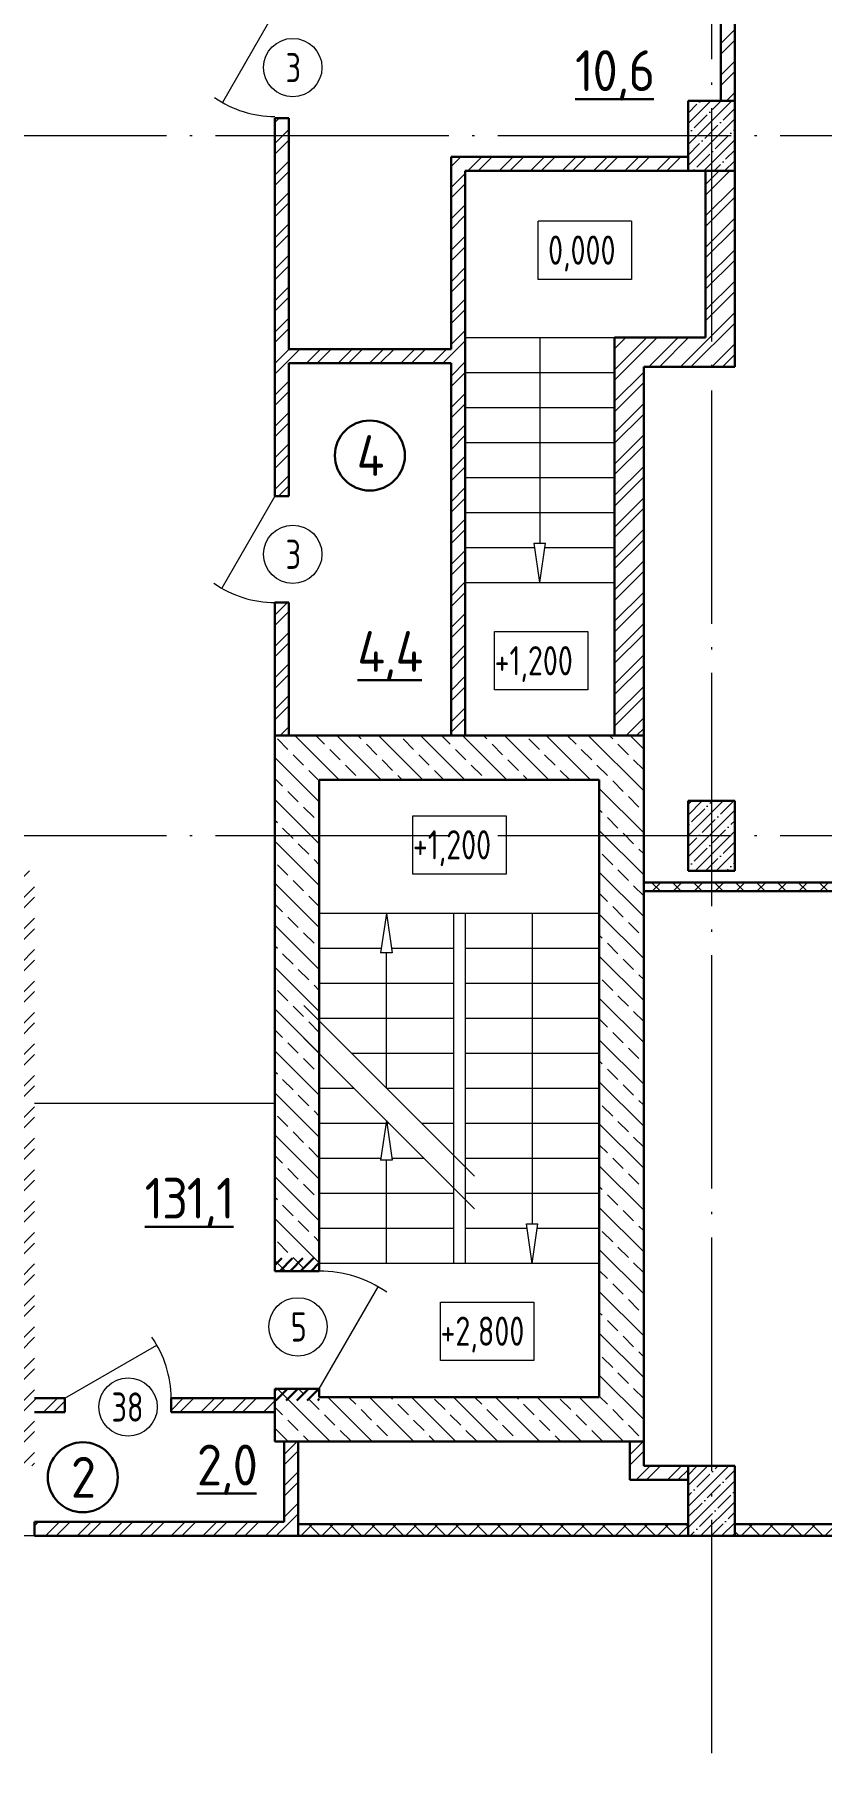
# Model space of a CAD drawing. Extents: x -965262 to 1142518, y -357520 to 71675.
# Drawn here: x -682007 to -675264, y -225286 to -210484 of the extents above; entities that cross this region are included whole.
import ezdxf

# ---------------------------------------------------------------- set-up
doc = ezdxf.new("R2010")
doc.units = 0
doc.header["$LTSCALE"] = 10
doc.linetypes.add('DOTE', pattern=[2.42, 2, -0.2, 0.02, -0.2])
doc.layers.get('0').update_dxf_attribs({"linetype": 'CONTINUOUS', "lineweight": 30})
doc.layers.add('DOTE', color=7, linetype='DOTE', lineweight=9)
doc.styles.add('GOST 2.304', font='isocpeur.ttf', dxfattribs={"width": 0.75, "height": 250})
doc.styles.add('GOST-2.304_Type-B', font='isocpeur.ttf', dxfattribs={"width": 0.9})
doc.styles.get("Standard").update_dxf_attribs({"font": 'isocpeur.ttf', "height": 300})
pattern_1 = [(45, (-663827.41, -214472.12), (-89.8026, 89.8026), []), (45, (-663737.6, -214472.12), (-89.8026, 89.8026), [158.75, -31.75, 0, -31.75])]
pattern_2 = [(45, (-1325158.495, -304977.83), (-44.9012806, 44.9012806), [])]

msp = doc.modelspace()

# ---------------------------------------------------------------- hatches: boundary and pattern name
at = {"lineweight": 15}
h = msp.add_hatch(dxfattribs=at)
h.set_pattern_fill('ANSI37', color=30, scale=40)
h.set_pattern_definition([(45, (-24264.35, -633128.98), (-89.802561, 89.802561), []), (135, (-24264.35, -633128.98), (-89.802561, -89.802561), [])])
h.paths.add_polyline_path([(-675772.4, -163652.1), (-675872.4, -163652.1), (-675872.4, -165652.1), (-675772.4, -165652.1)], flags=17)
h.paths.add_polyline_path([(-683707, -205951.7), (-683807, -205951.7), (-683807, -207951.7), (-683707, -207951.7)], flags=17)
h.paths.add_polyline_path([(-683707, -203951.7), (-683807, -203951.7), (-683807, -204951.7), (-683707, -204951.7)], flags=17)
h.paths.add_polyline_path([(-706542.4, -196852.1), (-706642.4, -196852.1), (-706642.4, -197852.1), (-706542.4, -197852.1)], flags=17)
h.paths.add_polyline_path([(-706542.4, -193852.1), (-706642.4, -193852.1), (-706642.4, -195852.1), (-706542.4, -195852.1)], flags=17)
h.paths.add_polyline_path([(-706542.4, -190852.1), (-706642.4, -190852.1), (-706642.4, -192852.1), (-706542.4, -192852.1)], flags=17)
h.paths.add_polyline_path([(-706542.4, -187852.1), (-706642.4, -187852.1), (-706642.4, -189852.1), (-706542.4, -189852.1)], flags=17)
h.paths.add_polyline_path([(-706542.4, -184852.1), (-706642.4, -184852.1), (-706642.4, -186852.1), (-706542.4, -186852.1)], flags=17)
h.paths.add_polyline_path([(-706542.4, -181852.1), (-706642.4, -181852.1), (-706642.4, -183852.1), (-706542.4, -183852.1)], flags=17)
h.paths.add_polyline_path([(-706542.4, -178852.1), (-706642.4, -178852.1), (-706642.4, -180852.1), (-706542.4, -180852.1)], flags=17)
h.paths.add_polyline_path([(-706542.4, -176852.1), (-706642.4, -176852.1), (-706642.4, -177852.1), (-706542.4, -177852.1)], flags=17)
h.paths.add_polyline_path([(-715707.4, -175687.1), (-717707.4, -175687.1), (-717707.4, -175787.1), (-715707.4, -175787.1)], flags=16)
h.paths.add_polyline_path([(-712707.4, -175687.1), (-714707.4, -175687.1), (-714707.4, -175787.1), (-712707.4, -175787.1)], flags=16)
h.paths.add_polyline_path([(-709707.4, -175687.1), (-711707.4, -175687.1), (-711707.4, -175787.1), (-709707.4, -175787.1)], flags=16)
h.paths.add_polyline_path([(-706707.4, -175687.1), (-708707.4, -175687.1), (-708707.4, -175787.1), (-706707.4, -175787.1)], flags=16)
h.paths.add_polyline_path([(-676407.4, -223252.1), (-679747.4, -223252.1), (-679747.4, -223352.1), (-676407.4, -223352.1)])
h.paths.add_polyline_path([(-674707.4, -223252.1), (-676007.4, -223252.1), (-676007.4, -223352.1), (-674707.4, -223352.1)])
h.paths.add_polyline_path([(-670907.4, -223252.1), (-671707.4, -223252.1), (-671707.4, -223352.1), (-670907.4, -223352.1)])
h.paths.add_polyline_path([(-670207.4, -223252.1), (-670507.4, -223252.1), (-670507.4, -223352.1), (-670207.4, -223352.1)])
h.paths.add_polyline_path([(-670207.4, -217752.1), (-676787.4, -217752.1), (-676787.4, -217827.1), (-670207.4, -217827.1)])
h.paths.add_polyline_path([(-704957.4, -217352.1), (-705507.4, -217352.1), (-705507.4, -217452.1), (-704957.4, -217452.1)])
h.paths.add_polyline_path([(-703407.4, -217352.1), (-703957.4, -217352.1), (-703957.4, -217452.1), (-703407.4, -217452.1)])
h.paths.add_polyline_path([(-701957.4, -217352.1), (-702507.4, -217352.1), (-702507.4, -217452.1), (-701957.4, -217452.1)])
h.paths.add_polyline_path([(-700407.4, -217352.1), (-700957.4, -217352.1), (-700957.4, -217452.1), (-700407.4, -217452.1)])
h.paths.add_polyline_path([(-705807.4, -217652.1), (-705907.4, -217652.1), (-705907.4, -222752.1), (-705807.4, -222752.1)])
h.paths.add_polyline_path([(-700207.4, -217652.1), (-700307.4, -217652.1), (-700307.4, -222752.1), (-700207.4, -222752.1)])
h.paths.add_polyline_path([(-700407.4, -223252.1), (-702137.4, -223252.3), (-702137.4, -223352.1), (-700407.4, -223352.1)])
h.paths.add_polyline_path([(-698707.4, -223252.1), (-700007.4, -223252.1), (-700007.4, -223352.1), (-698707.4, -223352.1)])
h.paths.add_polyline_path([(-694407.4, -223252.1), (-695707.4, -223252.1), (-695707.4, -223352.1), (-694407.4, -223352.1)])
h.paths.add_polyline_path([(-692707.4, -223252.1), (-694007.4, -223252.1), (-694007.4, -223352.1), (-692707.4, -223352.1)])
h.paths.add_polyline_path([(-688407.4, -223252.1), (-689707.4, -223252.1), (-689707.4, -223352.1), (-688407.4, -223352.1)])
h.paths.add_polyline_path([(-686707.4, -223252.1), (-688007.4, -223252.1), (-688007.4, -223352.1), (-686707.4, -223352.1)])
h.paths.add_polyline_path([(-682407.4, -223252.1), (-683707.4, -223252.1), (-683707.4, -223352.1), (-682407.4, -223352.1)])
h.paths.add_polyline_path([(-684207.7, -221352.5), (-688007.4, -221352.5), (-688007.4, -221452.5), (-684207.7, -221452.5)])
h.paths.add_polyline_path([(-688007.4, -217652.1), (-688107.4, -217652.1), (-688107.4, -221452.5), (-688007.4, -221452.5), (-688007.4, -221352.5)])
h.paths.add_polyline_path([(-688107.4, -214222.1), (-688007.4, -214222.1), (-688007.4, -217052.1), (-688107.4, -217052.1), (-688107.4, -214422.1), (-688207.4, -214422.1), (-688207.4, -214322.1), (-688107.4, -214322.1)])
h.paths.add_polyline_path([(-688107.4, -214222.1), (-693262.4, -214222.1), (-693262.4, -214322.1), (-688107.4, -214322.1)])
h.paths.add_polyline_path([(-693262.4, -214422.1), (-693262.4, -214422.1), (-693262.4, -214322.1), (-693262.4, -214222.1), (-693362.4, -214222.1), (-693362.4, -215112.1), (-693262.4, -215112.1)])
h.paths.add_polyline_path([(-693262.4, -215112.1), (-693362.4, -215112.1), (-700207.4, -215112.1), (-700207.4, -215212.1), (-693262.4, -215212.1)])
h.paths.add_polyline_path([(-700207.4, -211652.1), (-700307.4, -211652.1), (-700307.4, -217052.1), (-700207.4, -217052.1)])
h.paths.add_polyline_path([(-700307.4, -213062.1), (-705807.4, -213062.1), (-705807.4, -213162.1), (-700307.4, -213162.1)])
h.paths.add_polyline_path([(-700207.4, -205652.1), (-700307.4, -205652.1), (-700307.4, -209052.4), (-700307.4, -209052.4), (-700307.4, -209152.4), (-700307.4, -211052.1), (-700207.4, -211052.1)])
h.paths.add_polyline_path([(-700407.4, -205152.1), (-705507.4, -205152.1), (-705507.4, -205252.1), (-700407.4, -205252.1)])
h.paths.add_polyline_path([(-694407.4, -205152.1), (-700007.4, -205152.1), (-700007.4, -205252.1), (-694407.4, -205252.1)])
h.paths.add_polyline_path([(-688407.4, -205152.1), (-694007.4, -205152.1), (-694007.4, -205252.1), (-688407.4, -205252.1)])
h.paths.add_polyline_path([(-683807, -205152.1), (-688007.4, -205152.1), (-688007.4, -205252.1), (-683807, -205252.1)])
h.paths.add_polyline_path([(-683707, -203502.1), (-683807, -203502.1), (-683807, -208951.7), (-683707, -208951.7)])
h.paths.add_polyline_path([(-682257.8, -203427.1), (-682257.8, -203402.1), (-683807, -203402.1), (-683807, -203502.1), (-682257.8, -203502.1), (-682257.8, -203477.1)])
h.paths.add_polyline_path([(-682257.8, -208976.7), (-682257.8, -208951.7), (-683807, -208951.7), (-683807, -209051.7), (-682257.8, -209051.7), (-682257.8, -209026.7)])
h.paths.add_polyline_path([(-705807.4, -211652.1), (-705907.4, -211652.1), (-705907.4, -217052.1), (-705807.4, -217052.1)])
h.paths.add_polyline_path([(-705807.4, -205652.1), (-705907.4, -205652.1), (-705907.4, -211052.1), (-705807.4, -211052.1)])
h.paths.add_polyline_path([(-705807.4, -199952.1), (-705907.4, -199952.1), (-705907.4, -205052.1), (-705807.4, -205052.1)])
h.paths.add_polyline_path([(-705907.4, -199352.1), (-706642.4, -199352.1), (-706642.4, -199452.1), (-705907.4, -199452.1)])
h.paths.add_polyline_path([(-706642.4, -175687.1), (-718532.4, -175687.1), (-718532.4, -175787.1), (-706642.4, -175787.1)])
h.paths.add_polyline_path([(-706211.9, -175302.1), (-706542.4, -175302.1), (-706542.4, -175402.1), (-706211.9, -175402.1)])
h.paths.add_polyline_path([(-669992.4, -192212.1), (-670272.4, -192212.1), (-670272.4, -192312.1), (-669992.4, -192312.1)])
h.paths.add_polyline_path([(-670272.4, -189752.1), (-670372.4, -189752.1), (-670372.4, -192312.1), (-670272.4, -192312.1)])
h.paths.add_polyline_path([(-673672.2, -186917.1), (-675772.4, -186917.1), (-675772.4, -187017.1), (-673672.2, -187017.1)])
h.paths.add_polyline_path([(-704772.2, -162917.1), (-705881.3, -162917.1), (-705881.3, -163017.1), (-704772.2, -163017.1)])
h.paths.add_polyline_path([(-698772.2, -162917.1), (-701772.2, -162917.1), (-701772.2, -163017.1), (-698772.2, -163017.1)])
h.paths.add_polyline_path([(-692772.2, -162917.1), (-695772.2, -162917.1), (-695772.2, -163017.1), (-692772.2, -163017.1)])
h.paths.add_polyline_path([(-686772.2, -162917.1), (-689772.2, -162917.1), (-689772.2, -163017.1), (-686772.2, -163017.1)])
h.paths.add_polyline_path([(-678772.2, -162917.1), (-684772.2, -162917.1), (-684772.2, -163017.1), (-678772.2, -163017.1)])
h.paths.add_polyline_path([(-675872.4, -162917.1), (-676772.2, -162917.1), (-676772.2, -163017.1), (-675872.4, -163017.1)])
h.paths.add_polyline_path([(-675772.4, -162917.1), (-675872.4, -162917.1), (-675872.4, -163017.1), (-675872.4, -166282.1), (-675772.4, -166282.1)])
h.paths.add_polyline_path([(-675772.4, -169542.1), (-675872.4, -169542.1), (-675872.4, -169852.1), (-675772.4, -169852.1)])
h.paths.add_polyline_path([(-675772.4, -171852.1), (-675872.4, -171852.1), (-675872.4, -172852.1), (-675772.4, -172852.1)])
h.paths.add_polyline_path([(-675772.4, -174852.1), (-675872.4, -174852.1), (-675872.4, -175852.1), (-675772.4, -175852.1)])
h.paths.add_polyline_path([(-675772.4, -177852.1), (-675872.4, -177852.1), (-675872.4, -178852.1), (-675772.4, -178852.1)])
h.paths.add_polyline_path([(-675772.4, -180852.1), (-675872.4, -180852.1), (-675872.4, -181852.1), (-675772.4, -181852.1)])
h.paths.add_polyline_path([(-670272.4, -186917.1), (-671872.2, -186917.1), (-671872.2, -187017.1), (-670272.4, -187017.1)])
h.paths.add_polyline_path([(-670272.4, -187017.1), (-670372.4, -187017.1), (-670372.4, -187952.1), (-670272.4, -187952.1)])
h.paths.add_polyline_path([(-675772.4, -186852.1), (-675872.4, -186852.1), (-675872.4, -187107.1), (-675872.4, -187107.1), (-675872.4, -187227.1), (-675872.4, -199352.1), (-675772.4, -199352.1)])
h.paths.add_polyline_path([(-675772.4, -183852.1), (-675872.4, -183852.1), (-675872.4, -184852.1), (-675772.4, -184852.1)])
h.paths.add_polyline_path([(-706542.4, -199352.1), (-706642.4, -199352.1), (-706642.4, -175302.1), (-706542.4, -175302.1)])
h.paths.add_polyline_path([(-673672.2, -187017.1), (-673772.4, -187017.1), (-673772.4, -186917.1), (-673672.2, -186917.1)])
h.paths.add_polyline_path([(-671872.2, -187017.1), (-671772.4, -187017.1), (-671772.4, -186917.1), (-671872.2, -186917.1)])
h.paths.add_polyline_path([(-670272.4, -189504.6), (-670372.4, -189504.6), (-670372.4, -189752.1), (-670272.4, -189752.1)])
h.paths.add_polyline_path([(-670272.4, -187504.6), (-670372.4, -187504.6), (-670372.4, -187952.1), (-670272.4, -187952.1)])
h.paths.add_polyline_path([(-702137.4, -223352.1), (-700696.7, -223352.1), (-700696.7, -223252.2), (-702137.4, -223252.3)])
h = msp.add_hatch(dxfattribs=at)
h.set_pattern_fill('ANSI32', color=4, scale=40, angle=90)
h.set_pattern_definition([(135, (-24264.35, -633128.98), (-269.40768, -269.40768), []), (135, (-24264.35, -632949.37), (-269.40768, -269.40768), [])])
h.paths.add_polyline_path([(-679747.4, -222542.1), (-679947.4, -222542.1), (-679947.4, -223352.1), (-679747.4, -223352.1)], flags=17)
h.paths.add_polyline_path([(-702137.4, -223152.1), (-705507.4, -223152.1), (-705507.4, -223352.1), (-702137.4, -223352.1)])
h.paths.add_polyline_path([(-679747.4, -222542.1), (-679947.4, -222542.1), (-679947.4, -223352.1), (-679747.4, -223352.1)], flags=17)
h.paths.add_polyline_path([(-718432.4, -173727.1), (-718432.4, -173527.1), (-715112.4, -173527.1), (-715112.4, -173137.1), (-714712.4, -173137.1), (-714712.4, -173527.1), (-712122.4, -173527.1), (-712122.4, -173137.1), (-711722.4, -173137.1), (-711722.4, -173527.1), (-706082.4, -173527.1), (-706082.4, -168177.1), (-705881.8, -168177.1), (-705882.4, -173727.1)])
h.paths.add_polyline_path([(-706082.4, -167267.1), (-706082.4, -162917.1), (-705881.3, -162917.1), (-705881.3, -167267.1)])
h.paths.add_polyline_path([(-706200.8, -175452.1), (-706200.8, -175252.1), (-704382.4, -175252.1), (-704382.4, -169477.1), (-704182.4, -169477.1), (-704182.4, -172202.1), (-703792.4, -172202.1), (-703792.4, -172602.1), (-704182.4, -172602.1), (-704182.4, -175452.1), (-706200.8, -175452.1)])
h.paths.add_polyline_path([(-703417, -223352.1), (-705217, -223352.1), (-705217, -223152.1), (-703417, -223152.1)])
h.paths.add_polyline_path([(-702497, -223152.1), (-702137.4, -223152.1), (-702137.4, -223352.1), (-702497, -223352.1)])
h = msp.add_hatch(dxfattribs=at)
h.set_pattern_fill('ANSI32', color=1, scale=20)
h.set_pattern_definition([(45, (-677648.5, -199420.8), (-134.70384, 134.70384), []), (45, (-677558.7, -199420.8), (-134.70384, 134.70384), [])])
h.paths.add_polyline_path([(-676407.4, -199352.1), (-679947.4, -199352.1), (-679947.4, -199472.1), (-676407.4, -199472.1)], flags=17)
h.paths.add_polyline_path([(-675772.4, -199352.1), (-676007.4, -199352.1), (-676007.4, -199452.1), (-675772.4, -199452.1)])
h.paths.add_polyline_path([(-683482.4, -165987.1), (-684412.4, -165987.1), (-684412.4, -166107.1), (-683482.4, -166107.1)], flags=17)
h.paths.add_polyline_path([(-682512.4, -165987.1), (-682772.4, -165987.1), (-682772.4, -166107.1), (-682512.4, -166107.1)], flags=16)
h.paths.add_polyline_path([(-676407.4, -199352.1), (-679947.4, -199352.1), (-679947.4, -199472.1), (-676407.4, -199472.1)], flags=17)
h.paths.add_polyline_path([(-675872.4, -187107.1), (-677167.8, -187107.1), (-677167.8, -185557.1), (-679947.8, -185557.1), (-679947.8, -185937.1), (-679827.8, -185937.1), (-679827.8, -185677.1), (-677287.8, -185677.1), (-677287.8, -187107.1), (-679827.8, -187107.1), (-679827.8, -186847.1), (-679947.8, -186847.1), (-679947.8, -187227.1), (-679882.4, -187227.1), (-675872.4, -187227.1)])
h.paths.add_polyline_path([(-679747.4, -222542.1), (-679867.4, -222542.1), (-679867.4, -223232.1), (-679947.4, -223232.1), (-679947.4, -223352.1), (-679747.4, -223352.1)])
h.paths.add_polyline_path([(-676407.4, -205291.7), (-679882.8, -205291.7), (-679882.8, -205291.7), (-679947.8, -205291.7), (-679947.8, -206551.7), (-679827.8, -206551.7), (-679827.8, -205411.7), (-676407.4, -205411.7)])
h.paths.add_polyline_path([(-679827.8, -207461.7), (-679947.8, -207461.7), (-679947.8, -210291.7), (-679827.8, -210291.7), (-679827.8, -209261.7), (-676127.8, -209261.7), (-676127.8, -211052.1), (-676007.8, -211052.1), (-676007.4, -205652.1), (-676127.8, -205652.1), (-676127.8, -209141.7), (-679827.8, -209141.7)])
h.paths.add_polyline_path([(-679827.8, -211201.7), (-679947.8, -211201.7), (-679947.8, -214442.1), (-679827.8, -214442.1), (-679827.8, -213302.1), (-678437.8, -213302.1), (-678437.8, -216492.1), (-678317, -216492.1), (-678317, -211652.1), (-676407.4, -211652.1), (-676407.4, -211532.1), (-678437.8, -211532.1), (-678437.8, -213182.1), (-679827.8, -213182.1)])
h.paths.add_polyline_path([(-679827.8, -215352.1), (-679947.8, -215352.1), (-679947.8, -216492.1), (-679947.8, -216492.1), (-679827.8, -216492.1)])
h.paths.add_polyline_path([(-676787.8, -213332.1), (-676007.8, -213332.1), (-676007.8, -211652.1), (-676257.8, -211652.1), (-676257.8, -213082.1), (-677037.8, -213082.1), (-677037.8, -216492.1), (-676787.8, -216492.1)])
h.paths.add_polyline_path([(-679947.4, -223232.1), (-682007.4, -223232.1), (-682007.4, -223352.1), (-679947.4, -223352.1)])
h.paths.add_polyline_path([(-676407.4, -222752.1), (-676787.4, -222752.1), (-676787.4, -222542.1), (-676907.4, -222542.1), (-676907.4, -222872.1), (-676407.4, -222872.1)])
h.paths.add_polyline_path([(-701862.4, -167017.1), (-705881.7, -167017.1), (-705881.7, -167137.1), (-704302.4, -167137.1), (-704302.4, -168187.1), (-704182.4, -168187.1), (-704182.4, -167137.1), (-701862.4, -167137.1)])
h.paths.add_polyline_path([(-704183, -169098), (-704302.4, -169097.3), (-704302.4, -169357.1), (-705882, -169357.1), (-705882, -169477.1), (-704183, -169477.1)])
h.paths.add_polyline_path([(-682392.4, -163017.1), (-682512.4, -163017.1), (-682512.4, -163527.1), (-682392.4, -163527.1)])
h.paths.add_polyline_path([(-699962.4, -163017.1), (-700082.4, -163017.1), (-700082.4, -167017.1), (-700852.4, -167017.1), (-700852.4, -167137.1), (-699962.4, -167137.1)])
h.paths.add_polyline_path([(-692872.4, -163017.1), (-692992.4, -163017.1), (-692992.4, -165977.1), (-692872.4, -165977.1)], flags=17)
h.paths.add_polyline_path([(-683732.4, -167017.1), (-684412.4, -167017.1), (-684412.4, -166107.1), (-683482.4, -166107.1), (-683482.4, -165987.1), (-684412.4, -165987.1), (-684412.4, -165077.1), (-682512.4, -165077.1), (-682512.4, -165987.1), (-682772.4, -165987.1), (-682772.4, -166107.1), (-682512.4, -166107.1), (-682512.4, -166282.1), (-682392.4, -166282.1), (-682392.4, -164237.1), (-682512.4, -164237.1), (-682512.4, -164957.1), (-684412.4, -164957.1), (-684412.4, -163017.1), (-684532.4, -163017.1), (-684532.4, -167017.1), (-684912.4, -167017.1), (-684912.4, -167137.1), (-683732.4, -167137.1)])
h.paths.add_polyline_path([(-682512.4, -167017.1), (-683022.4, -167017.1), (-683022.4, -167137.1), (-682512.4, -167137.1)], flags=17)
h.paths.add_polyline_path([(-685922.4, -167017.1), (-692872.4, -167017.1), (-692872.4, -166887.1), (-692992.4, -166887.1), (-692992.4, -167017.1), (-694332.4, -167017.1), (-694332.4, -163017.1), (-694452.4, -163017.1), (-694452.4, -167137.1), (-685922.4, -167137.1)])
h.paths.add_polyline_path([(-682127.8, -222752.1), (-682127.8, -217652.1), (-682007.4, -217652.1), (-682007.4, -222172.1), (-681747.4, -222172.1), (-681747.4, -222292.1), (-682007.4, -222292.1), (-682007.4, -222752.1)])
h.paths.add_polyline_path([(-680837.4, -222292.1), (-680837.4, -222172.1), (-679947.8, -222172.1), (-679947.8, -222292.1)])
h = msp.add_hatch(dxfattribs=at)
h.set_pattern_fill('ANSI35', color=256, scale=20, style=0)
h.set_pattern_definition(pattern_1)
h.paths.add_polyline_path([(-676007.8, -211051.7), (-676407.8, -211051.7), (-676407.8, -211651.7), (-676007.8, -211651.7)])
h = msp.add_hatch(dxfattribs=at)
h.set_pattern_fill('ANSI33', color=256, scale=40, angle=90)
h.set_pattern_definition([(135, (-1325158.5, -304977.83), (-179.60512, -179.60512), []), (135, (-1325158.5, -304798.22), (-179.60512, -179.60512), [127, -63.5])])
h.paths.add_polyline_path([(-679567.8, -216872.1), (-677167.8, -216872.1), (-677167.8, -222162.1), (-679567.8, -222162.1), (-679567.8, -222092.1), (-679947.8, -222092.1), (-679947.8, -222542.1), (-676907.4, -222542.1), (-676907.4, -222542.1), (-676792.4, -222542.1), (-676787.8, -222537.6), (-676787.8, -216492.1), (-679947.8, -216492.1), (-679947.8, -221082.1), (-679567.8, -221082.1)])
h = msp.add_hatch(dxfattribs=at)
h.set_pattern_fill('ANSI35', color=256, scale=20, style=0)
h.set_pattern_definition(pattern_1)
h.paths.add_polyline_path([(-676007.4, -217052.1), (-676407.4, -217052.1), (-676407.4, -217652.1), (-676007.4, -217652.1)])
h = msp.add_hatch()
h.set_pattern_fill('ANSI31', color=3, scale=20)
h.set_pattern_definition(pattern_2)
h.paths.add_polyline_path([(-679867.5, -220972.5), (-679567.5, -220972.5), (-679567.8, -221082.1), (-679867.5, -221082.1)])
h.paths.add_polyline_path([(-679947.5, -220972.5), (-679867.5, -220972.5), (-679867.5, -221082.1), (-679947.8, -221082.1)])
h = msp.add_hatch()
h.set_pattern_fill('ANSI31', color=3, scale=20)
h.set_pattern_definition(pattern_2)
h.paths.add_polyline_path([(-679867.2, -222092.7), (-679567.2, -222092.7), (-679567.2, -222192.7), (-679867.2, -222192.7)])
h.paths.add_polyline_path([(-679947.2, -222092.7), (-679867.2, -222092.7), (-679867.2, -222192.7), (-679947.2, -222192.7)])
h = msp.add_hatch(dxfattribs=at)
h.set_pattern_fill('ANSI35', color=256, scale=20, style=0)
h.set_pattern_definition(pattern_1)
h.paths.add_polyline_path([(-676007.4, -222752.1), (-676407.4, -222752.1), (-676407.4, -223352.1), (-676007.4, -223352.1)])

# ---------------------------------------------------------------- linework, layer by layer
at = {"color": 1}
for p, q in [((-676007.4, -205652.1, -3259.8), (-676007.8, -211052.1, -3259.8)), ((-676127.8, -211052.1, -3259.8), (-676127.8, -209261.7, -3259.8)), ((-676007.8, -211052.1, -3259.8), (-676127.8, -211052.1, -3259.8)), ((-679947.8, -214442.1, -3259.8), (-679947.8, -211201.7, -3259.8)), ((-679947.8, -211201.7, -3259.8), (-679827.8, -211201.7, -3259.8)), ((-679827.8, -211201.7, -3259.8), (-679827.8, -213182.1, -3259.8)), ((-678437.8, -213182.1, -3259.8), (-678437.8, -211532.1, -3259.8)), ((-678437.8, -211532.1, -3259.8), (-676407.4, -211532.1, -3259.8)), ((-676407.4, -211652.1, -3259.8), (-678317, -211652.1, -3259.8)), ((-678317, -211652.1, -3259.8), (-678317, -216492.1, -3259.8)), ((-676407.4, -211532.1, -3259.8), (-676407.4, -211652.1, -3259.8)), ((-676257.8, -211652.1, -3259.8), (-676007.8, -211652.1, -3259.8)), ((-676257.8, -213082.1, -3259.8), (-676257.8, -211652.1, -3259.8)), ((-676007.8, -211652.1, -3259.8), (-676007.8, -213332.1, -3259.8)), ((-677037.8, -213082.1, -3259.8), (-676257.8, -213082.1, -3259.8)), ((-677037.8, -216492.1, -3259.8), (-677037.8, -213082.1, -3259.8)), ((-679827.8, -213182.1, -3259.8), (-678437.8, -213182.1, -3259.8)), ((-678437.8, -213302.1, -3259.8), (-679827.8, -213302.1, -3259.8)), ((-679827.8, -213302.1, -3259.8), (-679827.8, -214442.1, -3259.8)), ((-678437.8, -216492.1, -3259.8), (-678437.8, -213302.1, -3259.8)), ((-676007.8, -213332.1, -3259.8), (-676787.8, -213332.1, -3259.8)), ((-676787.8, -213332.1, -3259.8), (-676787.8, -216492.1, -3259.8)), ((-679827.8, -214442.1, -3259.8), (-679947.8, -214442.1, -3259.8)), ((-679947.8, -214442.1, -3259.8), (-679947.8, -214442.1, -3259.8)), ((-679947.8, -216492.1, -3259.8), (-679947.8, -215352.1, -3259.8)), ((-679947.8, -215352.1, -3259.8), (-679827.8, -215352.1, -3259.8)), ((-679827.8, -215352.1, -3259.8), (-679827.8, -216492.1, -3259.8)), ((-679827.8, -216492.1, -3259.8), (-679947.8, -216492.1, -3259.8)), ((-679947.8, -216492.1, -3259.8), (-679947.8, -216492.1, -3259.8)), ((-678317, -216492.1, -3259.8), (-678437.8, -216492.1, -3259.8)), ((-676787.8, -216492.1, -3259.8), (-677037.8, -216492.1, -3259.8)), ((-677037.8, -216492.1, -3259.8), (-677037.8, -216492.1, -3259.8)), ((-682007.4, -222172.1, 88822.8), (-681747.4, -222172.1, 75512.7)), ((-681747.4, -222172.1, -3259.8), (-681747.4, -222292.1, -3259.8)), ((-680837.4, -222172.1, 28927.7), (-679947.8, -222172.1, -16611.7)), ((-680837.4, -222172.1, -3259.8), (-680837.4, -222292.1, -3259.8)), ((-679947.8, -222172.1, -16611.7), (-679947.8, -222292.1, -16611.7)), ((-682007.4, -222292.1, 88822.8), (-681747.4, -222292.1, 75512.7)), ((-680837.4, -222292.1, 28927.7), (-679947.8, -222292.1, -16611.7)), ((-679867.4, -222542.1, -3259.8), (-679747.4, -222542.1, -3259.8)), ((-679867.4, -222542.1, -3259.8), (-679867.4, -223232.1, -3259.8)), ((-679747.4, -222542.1, -3259.8), (-679747.4, -223352.1, -3259.8)), ((-676907.4, -222542.1, -1451.3), (-676787.4, -222542.1, -1451.3)), ((-676907.4, -222872.1, -1451.3), (-676907.4, -222542.1, -1451.3)), ((-676787.4, -222542.1, -1451.3), (-676787.4, -222752.1, -1451.3)), ((-676787.4, -222752.1, -1451.3), (-676407.4, -222752.1, -1451.3)), ((-676407.4, -222752.1, -1451.3), (-676407.4, -222872.1, -1451.3)), ((-676407.4, -222872.1, -1451.3), (-676907.4, -222872.1, -1451.3)), ((-676907.4, -222872.1, -1451.3), (-676907.4, -222872.1, -1451.3)), ((-682007.4, -223352.1, -3259.8), (-682007.4, -223232.1, -3259.8)), ((-682007.4, -223232.1, -3259.8), (-679867.4, -223232.1, -3259.8)), ((-679747.4, -223352.1, -3259.8), (-682007.4, -223352.1, -3259.8)), ((-682007.4, -223352.1, -3259.8), (-682007.4, -223352.1, -3259.8))]:
    msp.add_line(p, q, dxfattribs=at)
at = {"lineweight": 15}
for p, q in [((-679947.8, -210286.7, -3259.8), (-680397.8, -211066.2, -3259.8)), ((-677691.5, -212582.8), (-677691.5, -212082.8)), ((-676891.5, -212082.8), (-677691.5, -212082.8)), ((-676891.5, -212082.8), (-676891.5, -212582.8)), ((-676891.5, -212582.8), (-677691.5, -212582.8)), ((-678317.8, -213082.1, -3259.8), (-677037.8, -213082.1, -3259.8)), ((-677677.8, -213082.1, -3259.8), (-677677.8, -214842.8, -3259.8)), ((-678317.8, -213382.1, -3259.8), (-677037.8, -213382.1, -3259.8)), ((-678317.8, -213682.1, -3259.8), (-677037.8, -213682.1, -3259.8)), ((-678317.8, -213982.1, -3259.8), (-677037.8, -213982.1, -3259.8)), ((-678317.8, -214282.1, -3259.8), (-677037.8, -214282.1, -3259.8)), ((-679947.8, -214442.1, -3259.8), (-680402.8, -215230.2, -3259.8)), ((-678317.8, -214582.1, -3259.8), (-677037.8, -214582.1, -3259.8)), ((-678317.8, -214882.1, -3259.8), (-677721.2, -214882.1, -3259.8)), ((-677677.8, -215182.1, -3259.8), (-677726.9, -214842.8, -3259.8)), ((-677726.9, -214842.8, -3259.8), (-677628.8, -214842.8, -3259.8)), ((-677677.8, -215182.1, -3259.8), (-677628.8, -214842.8, -3259.8)), ((-677634.5, -214882.1, -3259.8), (-677037.8, -214882.1, -3259.8)), ((-678317.8, -215182.1, -3259.8), (-677037.8, -215182.1, -3259.8)), ((-678064.9, -215602.1), (-677264.9, -215602.1)), ((-678064.9, -216102.1), (-678064.9, -215602.1)), ((-677264.9, -215602.1), (-677264.9, -216102.1)), ((-677264.9, -216102.1), (-678064.9, -216102.1)), ((-678765.3, -217180.5), (-677965.3, -217180.5)), ((-678765.3, -217680.5), (-678765.3, -217180.5)), ((-677965.3, -217180.5), (-677965.3, -217680.5)), ((-677965.3, -217680.5), (-678765.3, -217680.5)), ((-677167.8, -218017.1, -3259.8), (-679567.8, -218017.1, -3259.8)), ((-678992.8, -218017.1, -3259.8), (-679041.9, -218356.4, -3259.8)), ((-678992.8, -218017.1, -3259.8), (-678943.8, -218356.4, -3259.8)), ((-678417.8, -218017.1, -3259.8), (-678417.8, -221017.1, -3259.8)), ((-678317.8, -218017.1, -3259.8), (-678317.8, -221017.1, -3259.8)), ((-677742.8, -218017.1, -3259.8), (-677742.8, -220677.8, -3259.8)), ((-679036.2, -218317.1, -3259.8), (-679567.8, -218317.1, -3259.8)), ((-678417.8, -218317.1, -3259.8), (-678949.5, -218317.1, -3259.8)), ((-677167.8, -218317.1, -3259.8), (-678317.8, -218317.1, -3259.8)), ((-678943.8, -218356.4, -3259.8), (-679041.9, -218356.4, -3259.8)), ((-678992.9, -219513.9, -3259.8), (-678992.8, -218356.4, -3259.8)), ((-678417.8, -218617.1, -3259.8), (-679567.8, -218617.1, -3259.8)), ((-677167.8, -218617.1, -3259.8), (-678317.8, -218617.1, -3259.8)), ((-679699.2, -218807.6), (-678236.5, -220270.2)), ((-678417.8, -218917.1, -3259.8), (-679567.8, -218917.1, -3259.8)), ((-677167.8, -218917.1, -3259.8), (-678317.8, -218917.1, -3259.8)), ((-679699.2, -219085.8), (-678236.5, -220548.5)), ((-678417.8, -219217.1, -3259.8), (-679289.6, -219217.1, -3259.8)), ((-677167.8, -219217.1, -3259.8), (-678317.8, -219217.1, -3259.8)), ((-682007.4, -219642.2, -3259.8), (-679947.8, -219642.2, -3259.8)), ((-679267.9, -219517.1, -3259.8), (-679567.8, -219517.1, -3259.8)), ((-678417.8, -219517.1, -3259.8), (-678989.6, -219517.1, -3259.8)), ((-677167.8, -219517.1, -3259.8), (-678317.8, -219517.1, -3259.8)), ((-678992.9, -219792.2, -3259.8), (-679041.9, -220131.5, -3259.8)), ((-678992.9, -219792.2, -3259.8), (-678943.9, -220131.5, -3259.8)), ((-678996.5, -219817.1, -3259.8), (-679567.8, -219817.1, -3259.8)), ((-678967.9, -219817.1, -3259.8), (-678989.3, -219817.1, -3259.8)), ((-678417.8, -219817.1, -3259.8), (-678689.6, -219817.1, -3259.8)), ((-677167.8, -219817.1, -3259.8), (-678317.8, -219817.1, -3259.8)), ((-679039.8, -220117.1, -3259.8), (-679567.8, -220117.1, -3259.8)), ((-678943.9, -220131.5, -3259.8), (-679041.9, -220131.5, -3259.8)), ((-678992.9, -221017.1, -3259.8), (-678992.9, -220131.5, -3259.8)), ((-678667.9, -220117.1, -3259.8), (-678945.9, -220117.1, -3259.8)), ((-677167.8, -220117.1, -3259.8), (-678317.8, -220117.1, -3259.8)), ((-678417.8, -220417.1, -3259.8), (-679567.8, -220417.1, -3259.8)), ((-677167.8, -220417.1, -3259.8), (-678317.8, -220417.1, -3259.8)), ((-677742.8, -221017.1, -3259.8), (-677791.9, -220677.8, -3259.8)), ((-677791.9, -220677.8, -3259.8), (-677693.8, -220677.8, -3259.8)), ((-677742.8, -221017.1, -3259.8), (-677693.8, -220677.8, -3259.8)), ((-678417.8, -220717.1, -3259.8), (-679567.8, -220717.1, -3259.8)), ((-677786.2, -220717.1, -3259.8), (-678317.8, -220717.1, -3259.8)), ((-677167.8, -220717.1, -3259.8), (-677699.5, -220717.1, -3259.8)), ((-677167.8, -221017.1, -3259.8), (-679567.8, -221017.1, -3259.8)), ((-679567.8, -222092.1, -3868.2), (-679062.8, -221217.4, -3259.8)), ((-678528.3, -221348.9, -3259.8), (-677728.3, -221348.9, -3259.8)), ((-678528.3, -221848.9, -3259.8), (-678528.3, -221348.9, -3259.8)), ((-677728.3, -221348.9, -3259.8), (-677728.3, -221848.9, -3259.8)), ((-681747.4, -222172.1, 28927.7), (-680959.3, -221717.1, 28927.7)), ((-677728.3, -221848.9, -3259.8), (-678528.3, -221848.9, -3259.8))]:
    msp.add_line(p, q, dxfattribs=at)
at = {"lineweight": 30}
for p, q in [((-676407.4, -211052.1, -3259.8), (-676407.4, -211652.1, -3259.8)), ((-676007.4, -211052.1, -3259.8), (-676407.4, -211052.1, -3259.8)), ((-676007.4, -211652.1, -3259.8), (-676007.4, -211052.1, -3259.8)), ((-676407.4, -211652.1, -3259.8), (-676007.4, -211652.1, -3259.8)), ((-676007.4, -217052.1, -3259.8), (-676407.4, -217052.1, -3259.8)), ((-676407.4, -217052.1, -3259.8), (-676407.4, -217652.1, -3259.8)), ((-676007.4, -217652.1, -3259.8), (-676007.4, -217052.1, -3259.8)), ((-676407.4, -217652.1, -3259.8), (-676007.4, -217652.1, -3259.8)), ((-676787.4, -222467.1, -3259.8), (-676787.4, -222542.1, -3259.8)), ((-679872.4, -222542.1, -3259.8), (-679947.4, -222542.1, -3259.8)), ((-676407.4, -222752.1, -3259.8), (-676407.4, -223352.1, -3259.8)), ((-676007.4, -222752.1, -3259.8), (-676407.4, -222752.1, -3259.8)), ((-676007.4, -223352.1, -3259.8), (-676007.4, -222752.1, -3259.8)), ((-676407.4, -223352.1, -3259.8), (-676007.4, -223352.1, -3259.8))]:
    msp.add_line(p, q, dxfattribs=at)
at = {"ltscale": 2}
for p, q in [((-679947.8, -216492.1, -3259.8), (-679947.8, -221082.1, -3259.8)), ((-679947.8, -216492.1, -3259.8), (-678317.8, -216492.1, -3259.8)), ((-676787.8, -216492.1, -3259.8), (-676787.8, -222542.1, -3259.8)), ((-679567.8, -216872.1, -3259.8), (-679567.8, -221082.1, -3259.8)), ((-679567.8, -216872.1, -3259.8), (-677167.8, -216872.1, -3259.8)), ((-677167.8, -216872.1, -3259.8), (-677167.8, -222162.1, -3259.8)), ((-679947.8, -222092.1, -3259.8), (-679947.8, -222542.1, -3259.8)), ((-679567.8, -222092.1, -3259.8), (-679567.8, -222162.1, -3259.8)), ((-679567.8, -222162.1, -3259.8), (-677167.8, -222162.1, -3259.8)), ((-679947.8, -222542.1, -3259.8), (-676787.8, -222542.1, -3259.8))]:
    msp.add_line(p, q, dxfattribs=at)
for p, q in [((-679947.8, -216492.1, -3259.8), (-678367.8, -216492.1, -3259.8)), ((-679947.8, -216492.1, -3259.8), (-678367.8, -216492.1, -3259.8)), ((-679947.8, -216492.1, -3259.8), (-677167.8, -216492.1, -3259.8)), ((-677167.8, -216492.1, -3259.8), (-676787.8, -216492.1, -3259.8)), ((-677167.8, -216492.1, -3259.8), (-676787.8, -216492.1, -3259.8)), ((-677167.8, -216492.1, -3259.8), (-676787.8, -216492.1, -3259.8)), ((-679567.8, -221082.1, -3259.8), (-679947.8, -221082.1, -3259.8)), ((-679567.8, -222092.1, -3259.8), (-679947.8, -222092.1, -3259.8)), ((-676792.4, -222542.1, -3259.8), (-676787.8, -222537.6, -3259.8))]:
    msp.add_line(p, q)
at = {"ltscale": 15}
msp.add_line((-677167.8, -216492.1, -3259.8), (-676787.8, -216492.1, -3259.8), dxfattribs=at)
at = {"color": 30, "lineweight": 30, "extrusion": (0, 0, -1)}
for p, q in [((-676787.4, -217752.1, -1808.5), (-670207.4, -217752.1, -1808.5)), ((-676787.4, -217827.1, -1808.5), (-676787.4, -217752.1, -1808.5)), ((-670207.4, -217827.1, -1808.5), (-676787.4, -217827.1, -1808.5))]:
    msp.add_line(p, q, dxfattribs=at)
at = {"color": 30}
for p, q in [((-676407.4, -223252.1, -3259.8), (-679747.4, -223252.1, -3259.8)), ((-679747.4, -223352.1, -3259.8), (-679747.4, -223252.1, -3259.8)), ((-679747.4, -223352.1, -3259.8), (-676407.4, -223352.1, -3259.8)), ((-676407.4, -223352.1, -3259.8), (-676407.4, -223252.1, -3259.8)), ((-676407.4, -223352.1, -3259.8), (-676407.4, -223352.1, -3259.8)), ((-676007.4, -223352.1, -3259.8), (-676007.4, -223252.1, -3259.8)), ((-676007.4, -223252.1, -3259.8), (-674707.4, -223252.1, -3259.8)), ((-674707.4, -223352.1, -3259.8), (-676007.4, -223352.1, -3259.8)), ((-676007.4, -223352.1, -3259.8), (-676007.4, -223352.1, -3259.8))]:
    msp.add_line(p, q, dxfattribs=at)
at = {"lineweight": 15}
for centre in [(-679794.7, -210767, -6519.6), (-679794.7, -214938.8, -6519.6), (-679750.6, -221560.8, -6519.6), (-681205.9, -222247.7, -6519.6)]:
    msp.add_circle(centre, 250, dxfattribs=at)
for centre in [(-679134.3, -214092.6, -6519.6), (-681593.7, -222850.2, -6519.6)]:
    msp.add_circle(centre, 300)
for centre, radius, start, end in [((-679947.8, -210286.7, -3259.8), 900, 235, 270), ((-679947.8, -214442.1, -3259.8), 910, 235, 270), ((-679567.8, -222092.1, -3259.8), 1010, 55, 90), ((-681747.4, -222172.1, 28927.7), 910, 0, 35)]:
    msp.add_arc(centre, radius, start, end, dxfattribs=at)
at = {"layer": 'DOTE', "ltscale": 100, "extrusion": (0, -1, 0)}
msp.add_line((-676207.4, -162715.3, -4711.1), (-676207.4, -237887.4, -4711.1), dxfattribs=at)
at = {"layer": 'DOTE', "ltscale": 100}
for p, q in [((-656677.4, -211352.1, -4711.1), (-728562.7, -211352.1, -4711.1)), ((-656677.4, -217352.1, -4711.1), (-728562.7, -217352.1, -4711.1)), ((-656677.4, -223352.1, -4711.1), (-728562.7, -223352.1, -4711.1))]:
    msp.add_line(p, q, dxfattribs=at)

# ---------------------------------------------------------------- texts
at = {"color": 4, "lineweight": 15, "width": 0.75}
for s, p in [('3', (-679856.1, -210892.7, -6519.6)), ('3', (-679856.1, -215064.5, -6519.6)), ('5', (-679812, -221686.5, -6519.6)), ('38', (-681347.3, -222373.3, -6519.6))]:
    msp.add_text(s, height=250, dxfattribs=at).set_placement(p)
at = {"lineweight": 0, "style": 'GOST 2.304', "width": 0.75}
for s, p in [('0,000', (-677606.9, -212456.8)), ('+1,200', (-678065.3, -215976.1)), ('+1,200', (-678765.7, -217554.5)), ('+2,800', (-678528.7, -221722.9, -3259.8))]:
    msp.add_text(s, height=250, dxfattribs=at).set_placement(p)
at = {"char_height": 350, "attachment_point": 5, "style": 'GOST-2.304_Type-B'}
for s, insert, width in [('{\\fISOCPEUR|b0|i0|c204|p34;\\T0.95;\\L10\\fISOCPEUR|b0|i0|c0|p34;,\\fISOCPEUR|b0|i0|c204|p34;6}', (-677038.3, -210834.3, -5068.3), 2000), ('{\\fISOCPEUR|b0|i0|c204|p34;\\T0.95;4}', (-679134.3, -214092.6, -1808.5), 800), ('{\\fISOCPEUR|b0|i0|c204|p34;\\T0.95;\\L4\\fISOCPEUR|b0|i0|c0|p34;,\\fISOCPEUR|b0|i0|c204|p34;4}', (-678965, -215812.6, -5068.3), 2000), ('{\\fISOCPEUR|b0|i0|c204|p34;\\T0.95;\\L131\\fISOCPEUR|b0|i0|c0|p34;,\\fISOCPEUR|b0|i0|c204|p34;1}', (-680682.3, -220499, -5068.3), 2000), ('{\\fISOCPEUR|b0|i0|c204|p34;\\T0.95;\\L2\\fISOCPEUR|b0|i0|c0|p34;,\\fISOCPEUR|b0|i0|c204|p34;0}', (-680360.1, -222785.8, -5068.3), 2000), ('{\\fISOCPEUR|b0|i0|c204|p34;\\T0.95;2}', (-681593.7, -222850.2, -1808.5), 800)]:
    msp.add_mtext(s, dxfattribs=dict(at, insert=insert, width=width))

doc.saveas('drawing.dxf')
